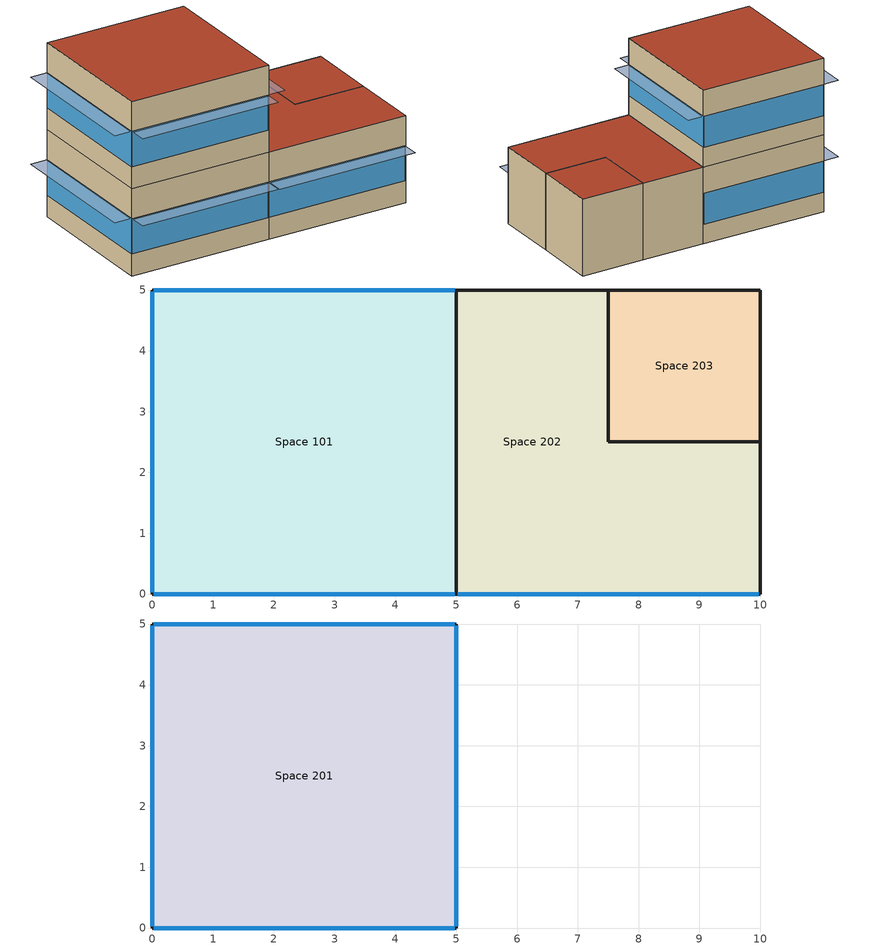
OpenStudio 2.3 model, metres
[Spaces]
Space 101
 floor ground: 5,5 5,0 0,0 0,5 z0
 wall outside: 5,5 0,5 0,0 5,0 5,5 z0:3
 window: 0.03,0 4.97,0 / 0,4.97 0,0.03 / 4.97,5 0.03,5 z0.76:1.97
 roof outside: 5,0 5,5 0,5 0,0 z3
Space 202
 floor ground: 7.5,5 7.5,2.5 10,2.5 10,0 5,0 5,5 z0
 wall outside: 7.5,5 5,5 5,0 10,0 10,2.5 7.5,2.5 7.5,5 z0:3
 window: 5.03,0 9.97,0 z0.76:1.97
 roof outside: 10,0 10,2.5 7.5,2.5 7.5,5 5,5 5,0 z3
Space 203
 floor ground: 10,5 10,2.5 7.5,2.5 7.5,5 z0
 wall outside: 10,2.5 10,5 7.5,5 7.5,2.5 10,2.5 z0:3
 roof outside: 10,2.5 10,5 7.5,5 7.5,2.5 z3
Space 201
 floor ground: 5,5 5,0 0,0 0,5 z3
 wall outside: 5,5 0,5 0,0 5,0 5,5 z3:6
 window: 4.97,5 0.03,5 / 0,4.97 0,0.03 / 0.03,0 4.97,0 / 5,0.03 5,4.97 z3.76:4.97
 roof outside: 5,0 5,5 0,5 0,0 z6
shading: 9.97,-0.61 9.97,0 5.03,0 5.03,-0.61 z1.97; 0,0.03 0,4.97 -0.61,4.97 -0.61,0.03 z1.97; 4.97,-0.61 4.97,0 0.03,0 0.03,-0.61 z1.97; 5.61,0.03 5.61,4.97 5,4.97 5,0.03 z4.97; 4.97,-0.61 4.97,0 0.03,0 0.03,-0.61 z4.97; 0,0.03 0,4.97 -0.61,4.97 -0.61,0.03 z4.97
[Building]
Building 1: Space Type=189.1-2009 - Office - OpenOffice - CZ4-8; Default Construction Set=189.1-2009 - CZ5 - Office
[Site]
Piacenza: Latitude {deg}=44.92; Longitude {deg}=9.73; Time Zone {hr}=1; Elevation {m}=134
[ClimateZones]
Climate Zone Institution Name 1=ASHRAE; Climate Zone Document Name 1=ANSI/ASHRAE Standard 169; Climate Zone Document Year 1=2006; Climate Zone Institution Name 2=CEC; Climate Zone Document Name 2=California Climate Zone Descriptions; Climate Zone Document Year 2=1995
[SizingPeriod:DesignDay] Barometric Pressure {Pa}=99726; Sky Clearness=0; Rain Indicator=0; Snow Indicator=0; Day of Month=21; Daylight Saving Time Indicator=0; Dry-Bulb Temperature Range Modifier Type=DefaultMultipliers
Name | Maximum Dry-Bulb Temperature {C} | Daily Dry-Bulb Temperature Range {deltaC} | Humidity Indicating Conditions at Maximum Dry-Bulb | Wind Speed {m/s} | Wind Direction {deg} | Month | Day Type | Humidity Indicating Type | Solar Model Indicator | ASHRAE Taub | ASHRAE Taud
Piacenza Ann Clg .4% Condns Enth=>MDB | 30.3 | 11.9 | 74900 | 2.3 | 90 | 8 | SummerDesignDay | Enthalpy | ASHRAETau | 0.48 | 1.935
Piacenza Ann Clg .4% Condns DP=>MDB | 27.4 | 11.9 | 23 | 2.3 | 90 | 8 | SummerDesignDay | Dewpoint | ASHRAETau | 0.48 | 1.935
Piacenza Ann Clg .4% Condns WB=>MDB | 30.1 | 11.9 | 24.6 | 2.3 | 90 | 8 | SummerDesignDay | Wetbulb | ASHRAETau | 0.48 | 1.935
Piacenza Ann Clg .4% Condns DB=>MWB | 33.1 | 11.9 | 22.7 | 2.3 | 90 | 8 | SummerDesignDay | Wetbulb | ASHRAETau | 0.48 | 1.935
Piacenza Ann Htg Wind 99.6% Condns WS=>MCDB | 5.8 | 0 | 5.8 | 8.9 | 250 | 1 | WinterDesignDay | Wetbulb | ASHRAEClearSky
Piacenza Ann Hum_n 99.6% Condns DP=>MCDB | 3.5 | 0 | -11.3 | 2 | 250 | 1 | WinterDesignDay | Dewpoint | ASHRAEClearSky
Piacenza Ann Htg 99.6% Condns DB | -6.1 | 0 | -6.1 | 2 | 250 | 1 | WinterDesignDay | Wetbulb | ASHRAEClearSky
[DefaultConstructionSet] Interior Partition Construction=Interior Partition
Name | Default Exterior Surface Constructions | Default Interior Surface Constructions | Default Ground Contact Surface Constructions | Default Exterior SubSurface Constructions | Default Interior SubSurface Constructions
189.1-2009 - CZ1 - Office | Default Surface Constructions 1 | Default Surface Constructions 2 | Default Surface Constructions 3 | Default Sub Surface Constructions 1 | Default Sub Surface Constructions 2
189.1-2009 - CZ5 - Office | Default Surface Constructions 13 | Default Surface Constructions 14 | Default Surface Constructions 15 | Default Sub Surface Constructions 9 | Default Sub Surface Constructions 10
[DefaultSurfaceConstructions]
Name | Floor Construction | Wall Construction | Roof Ceiling Construction
Default Surface Constructions 1 | ExtSlabCarpet 4in ClimateZone 1-8 | Air Wall | ASHRAE 189.1-2009 ExtRoof IEAD ClimateZone 1
Default Surface Constructions 2; Default Surface Constructions 14 | Interior Floor | Interior Wall | Interior Ceiling
Default Surface Constructions 3; Default Surface Constructions 15 | ExtSlabCarpet 4in ClimateZone 1-8 | ExtSlabCarpet 4in ClimateZone 1-8 | ExtSlabCarpet 4in ClimateZone 1-8
Default Surface Constructions 13 | ExtSlabCarpet 4in ClimateZone 1-8 | ASHRAE 189.1-2009 ExtWall Mass ClimateZone 5 | ASHRAE 189.1-2009 ExtRoof IEAD ClimateZone 2-5
[Construction]
ExtSlabCarpet 4in ClimateZone 1-8: MAT-CC05 4 HW CONCRETE, CP02 CARPET PAD
ASHRAE 189.1-2009 ExtRoof IEAD ClimateZone 1: Roof Membrane, Roof Insulation [18], Metal Decking
Interior Floor: F16 Acoustic tile, F05 Ceiling air space resistance, M11 100mm lightweight concrete
Interior Wall: G01a 19mm gypsum board, F04 Wall air space resistance, G01a 19mm gypsum board
Interior Ceiling: M11 100mm lightweight concrete, F05 Ceiling air space resistance, F16 Acoustic tile
ASHRAE 189.1-2009 ExtWindow ClimateZone 1: Theoretical Glass [167]
Exterior Door: F08 Metal surface, I01 25mm insulation board
Interior Window: Clear 3mm
Interior Door; Interior Partition: G05 25mm wood
ASHRAE 189.1-2009 ExtRoof IEAD ClimateZone 2-5: Roof Membrane, Roof Insulation [21], Metal Decking
ASHRAE 189.1-2009 ExtWindow ClimateZone 4-5: Theoretical Glass [207]
ASHRAE 189.1-2009 ExtWall Mass ClimateZone 5: 1IN Stucco, 8IN Concrete HW, Wall Insulation [40], 1/2IN Gypsum
Air Wall: G05 25mm wood 1, 1/2IN Gypsum 5, F04 Wall air space resistance 3, 1/2IN Gypsum 6, 1IN Stucco 3
bad fenestration: Clear 3mm 1
[Material] Thermal Absorptance=0.9
Name | Roughness | Thickness {m} | Conductivity {W/m-K} | Density {kg/m3} | Specific Heat {J/kg-K} | Solar Absorptance | Visible Absorptance
MAT-CC05 4 HW CONCRETE | Rough | 0.1016 | 1.311 | 2240 | 836.8 | 0.85 | 0.85
1IN Stucco; 1IN Stucco 3 | Smooth | 0.0253 | 0.6918 | 1858 | 837 | 0.92 | 0.92
8IN Concrete HW | MediumRough | 0.2033 | 1.7296 | 2243 | 837 | 0.65 | 0.65
1/2IN Gypsum; 1/2IN Gypsum 5; 1/2IN Gypsum 6 | Smooth | 0.0127 | 0.16 | 784.9 | 830 | 0.4 | 0.4
Roof Membrane | VeryRough | 0.0095 | 0.16 | 1121.29 | 1460 | 0.7 | 0.7
Roof Insulation [18] | MediumRough | 0.1693 | 0.049 | 265 | 836.8 | 0.7 | 0.7
Metal Decking | MediumSmooth | 0.0015 | 45.006 | 7680 | 418.4 | 0.6 | 0.6
F16 Acoustic tile | MediumSmooth | 0.0191 | 0.06 | 368 | 590 | 0.3 | 0.3
M11 100mm lightweight concrete | MediumRough | 0.1016 | 0.53 | 1280 | 840 | 0.5 | 0.5
G01a 19mm gypsum board | MediumSmooth | 0.019 | 0.16 | 800 | 1090 | 0.4 | 0.4
F08 Metal surface | Smooth | 0.0008 | 45.28 | 7824 | 500 | 0.7 | 0.7
I01 25mm insulation board | MediumRough | 0.0254 | 0.03 | 43 | 1210 | 0.6 | 0.6
G05 25mm wood; G05 25mm wood 1 | MediumSmooth | 0.0254 | 0.15 | 608 | 1630 | 0.5 | 0.5
Roof Insulation [21] | MediumRough | 0.2105 | 0.049 | 265 | 836.8 | 0.7 | 0.7
Wall Insulation [40] | MediumRough | 0.0794 | 0.0432 | 91 | 837 | 0.5 | 0.5
[Material:NoMass]
CP02 CARPET PAD: Roughness=Smooth; Thermal Resistance {m2-K/W}=0.1; Thermal Absorptance=0.9; Solar Absorptance=0.8; Visible Absorptance=0.8
[Material:AirGap]
Name | Thermal Resistance {m2-K/W}
F05 Ceiling air space resistance | 0.18
F04 Wall air space resistance; F04 Wall air space resistance 3 | 0.15
[DefaultSubSurfaceConstructions]
Name | Fixed Window Construction | Operable Window Construction | Door Construction | Tubular Daylight Dome Construction | Tubular Daylight Diffuser Construction
Default Sub Surface Constructions 1 | bad fenestration | ASHRAE 189.1-2009 ExtWindow ClimateZone 1 | Exterior Door | Interior Window | Interior Window
Default Sub Surface Constructions 2; Default Sub Surface Constructions 10 | Interior Window | Interior Window | Interior Door
Default Sub Surface Constructions 9 | ASHRAE 189.1-2009 ExtWindow ClimateZone 4-5 | ASHRAE 189.1-2009 ExtWindow ClimateZone 4-5 | Exterior Door | Interior Window | Interior Window
[WindowMaterial:Glazing] Optical Data Type=SpectralAverage; Thickness {m}=0.003; Back Side Solar Reflectance at Normal Incidence=0; Back Side Visible Reflectance at Normal Incidence=0; Infrared Transmittance at Normal Incidence=0; Dirt Correction Factor for Solar and Visible Transmittance=1; Solar Diffusing=No
Name | Solar Transmittance at Normal Incidence | Front Side Solar Reflectance at Normal Incidence | Visible Transmittance at Normal Incidence | Front Side Visible Reflectance at Normal Incidence | Front Side Infrared Hemispherical Emissivity | Back Side Infrared Hemispherical Emissivity | Conductivity {W/m-K}
Theoretical Glass [167] | 0.2374 | 0.7126 | 0.2512 | 0.6988 | 0.985 | 0.985 | 2.1073
Clear 3mm; Clear 3mm 1 | 0.837 | 0.075 | 0.898 | 0.081 | 0.84 | 0.84 | 0.9
Theoretical Glass [207] | 0.3311 | 0.6189 | 0.44 | 0.51 | 0.9 | 0.9 | 0.0133
[WindowMaterial:Blind]
Window Material Blind 1: Slat Width {m}=0.025; Slat Separation {m}=0.01875; Front Side Slat Beam Solar Reflectance=0.5; Back Side Slat Beam Solar Reflectance=0.5; Front Side Slat Diffuse Solar Reflectance=0.5; Back Side Slat Diffuse Solar Reflectance=0.5; Slat Beam Visible Transmittance=0
[SpaceType] Standards Building Type=Office
Name | Default Schedule Set | Design Specification Outdoor Air Object | Standards Space Type
189.1-2009 - Office - BreakRoom - CZ1-3 | 189.1-2009 - Office - BreakRoom - CZ1-3 Schedule Set | 189.1-2009 - Office - BreakRoom - CZ1-3 Ventilation | BreakRoom
189.1-2009 - Office - Lobby - CZ1-3 | 189.1-2009 - Office - Lobby - CZ1-3 Schedule Set | 189.1-2009 - Office - Lobby - CZ1-3 Ventilation | Lobby
189.1-2009 - Office - Restroom - CZ1-3 | 189.1-2009 - Office - Restroom - CZ1-3 Schedule Set | 189.1-2009 - Office - Restroom - CZ1-3 Ventilation | Restroom
189.1-2009 - Office - OpenOffice - CZ4-8 | 189.1-2009 - Office - OpenOffice - CZ4-8 Schedule Set | 189.1-2009 - Office - OpenOffice - CZ4-8 Ventilation | OpenOffice
[DefaultScheduleSet] People Activity Level Schedule=Office Activity; Lighting Schedule=Office Bldg Light; Electric Equipment Schedule=Office Bldg Equip; Infiltration Schedule=Office Infil Quarter On
Name | Number of People Schedule
189.1-2009 - Office - BreakRoom - CZ1-3 Schedule Set; 189.1-2009 - Office - Lobby - CZ1-3 Schedule Set; 189.1-2009 - Office - Restroom - CZ1-3 Schedule Set; 189.1-2009 - Office - Lobby - CZ1-3 Schedule Set 1; 189.1-2009 - Office - Restroom - CZ1-3 Schedule Set 1; 189.1-2009 - Office - BreakRoom - CZ1-3 Schedule Set 1; 189.1-2009 - Office - BreakRoom - CZ1-3 Schedule Set 2 | Office Misc Occ
189.1-2009 - Office - OpenOffice - CZ4-8 Schedule Set | Office Work Occ
[Lights:Definition] Design Level Calculation Method=Watts/Area
Name | Watts per Space Floor Area {W/m2}
189.1-2009 - Office - BreakRoom - CZ1-3 Lights Definition | 11.625
189.1-2009 - Office - Lobby - CZ1-3 Lights Definition | 12.5938
189.1-2009 - Office - Restroom - CZ1-3 Lights Definition | 8.71877
189.1-2009 - Office - OpenOffice - CZ4-8 Lights Definition | 10.6563
[Lights]
Name | Lights Definition | Space or SpaceType
189.1-2009 - Office - BreakRoom - CZ1-3 Lights | 189.1-2009 - Office - BreakRoom - CZ1-3 Lights Definition | 189.1-2009 - Office - BreakRoom - CZ1-3
189.1-2009 - Office - Lobby - CZ1-3 Lights | 189.1-2009 - Office - Lobby - CZ1-3 Lights Definition | 189.1-2009 - Office - Lobby - CZ1-3
189.1-2009 - Office - Restroom - CZ1-3 Lights | 189.1-2009 - Office - Restroom - CZ1-3 Lights Definition | 189.1-2009 - Office - Restroom - CZ1-3
189.1-2009 - Office - OpenOffice - CZ4-8 Lights | 189.1-2009 - Office - OpenOffice - CZ4-8 Lights Definition | 189.1-2009 - Office - OpenOffice - CZ4-8
[DesignSpecification:OutdoorAir] Outdoor Air Method=Sum
Name | Outdoor Air Flow per Person {m3/s-person} | Outdoor Air Flow per Floor Area {m3/s-m2}
189.1-2009 - Office - BreakRoom - CZ1-3 Ventilation; 189.1-2009 - Office - Lobby - CZ1-3 Ventilation | 0.00707921
189.1-2009 - Office - Restroom - CZ1-3 Ventilation |  | 0.0048768
189.1-2009 - Office - OpenOffice - CZ4-8 Ventilation | 0.00943895
[People:Definition] Number of People Calculation Method=People/Area; Fraction Radiant=0.3
Name | People per Space Floor Area {person/m2}
189.1-2009 - Office - BreakRoom - CZ1-3 People Definition | 0.538196
189.1-2009 - Office - Lobby - CZ1-3 People Definition; 189.1-2009 - Office - Restroom - CZ1-3 People Definition | 0.107639
189.1-2009 - Office - OpenOffice - CZ4-8 People Definition | 0.0565105
[People]
Name | People Definition | Space or SpaceType
189.1-2009 - Office - BreakRoom - CZ1-3 People | 189.1-2009 - Office - BreakRoom - CZ1-3 People Definition | 189.1-2009 - Office - BreakRoom - CZ1-3
189.1-2009 - Office - Lobby - CZ1-3 People | 189.1-2009 - Office - Lobby - CZ1-3 People Definition | 189.1-2009 - Office - Lobby - CZ1-3
189.1-2009 - Office - Restroom - CZ1-3 People | 189.1-2009 - Office - Restroom - CZ1-3 People Definition | 189.1-2009 - Office - Restroom - CZ1-3
189.1-2009 - Office - OpenOffice - CZ4-8 People | 189.1-2009 - Office - OpenOffice - CZ4-8 People Definition | 189.1-2009 - Office - OpenOffice - CZ4-8
[SpaceInfiltration:DesignFlowRate] Design Flow Rate Calculation Method=Flow/ExteriorArea
Name | Space or SpaceType | Flow per Exterior Surface Area {m3/s-m2}
189.1-2009 - Office - BreakRoom - CZ1-3 Infiltration | 189.1-2009 - Office - BreakRoom - CZ1-3 | 0.00030226
189.1-2009 - Office - Lobby - CZ1-3 Infiltration | 189.1-2009 - Office - Lobby - CZ1-3 | 0.00030226
189.1-2009 - Office - Restroom - CZ1-3 Infiltration | 189.1-2009 - Office - Restroom - CZ1-3 | 0.00030226
189.1-2009 - Office - OpenOffice - CZ4-8 Infiltration | 189.1-2009 - Office - OpenOffice - CZ4-8 | 0.000226568
[ElectricEquipment:Definition] Design Level Calculation Method=Watts/Area
Name | Watts per Space Floor Area {W/m2}
189.1-2009 - Office - BreakRoom - CZ1-3 Electric Equipment Definition | 48.007
189.1-2009 - Office - Lobby - CZ1-3 Electric Equipment Definition; 189.1-2009 - Office - Restroom - CZ1-3 Electric Equipment Definition | 0.753474
189.1-2009 - Office - OpenOffice - CZ4-8 Electric Equipment Definition | 7.64238
[ElectricEquipment]
Name | Electric Equipment Definition | Space or SpaceType
189.1-2009 - Office - BreakRoom - CZ1-3 Electric Equipment | 189.1-2009 - Office - BreakRoom - CZ1-3 Electric Equipment Definition | 189.1-2009 - Office - BreakRoom - CZ1-3
189.1-2009 - Office - Lobby - CZ1-3 Electric Equipment | 189.1-2009 - Office - Lobby - CZ1-3 Electric Equipment Definition | 189.1-2009 - Office - Lobby - CZ1-3
189.1-2009 - Office - Restroom - CZ1-3 Electric Equipment | 189.1-2009 - Office - Restroom - CZ1-3 Electric Equipment Definition | 189.1-2009 - Office - Restroom - CZ1-3
189.1-2009 - Office - OpenOffice - CZ4-8 Electric Equipment | 189.1-2009 - Office - OpenOffice - CZ4-8 Electric Equipment Definition | 189.1-2009 - Office - OpenOffice - CZ4-8
[ThermostatSetpoint:DualSetpoint] Heating Setpoint Temperature Schedule=Medium Office HtgSetp; Cooling Setpoint Temperature Schedule=Medium Office ClgSetp
Thermal Zone 3 Thermostat; Thermal Zone 1 Thermostat 1; Thermal Zone 2 Thermostat
[ShadingControl]
Shading Control 1: Shading Type=InteriorBlind; Shading Device Material=Window Material Blind 1
[BuildingStory] Nominal Floor to Floor Height {m}=3
Name | Nominal Z Coordinate {m}
Building Story 1; Building Story 3; Building Story 4 | 0
Building Story 2 | 3
[Space] Default Construction Set=189.1-2009 - CZ1 - Office
Name | Space Type | Default Schedule Set | Building Story | Thermal Zone
Space 101 | 189.1-2009 - Office - Lobby - CZ1-3 | 189.1-2009 - Office - Lobby - CZ1-3 Schedule Set 1 | Building Story 1 | Thermal Zone 1
Space 201 | 189.1-2009 - Office - BreakRoom - CZ1-3 | 189.1-2009 - Office - BreakRoom - CZ1-3 Schedule Set 1 | Building Story 2 | Thermal Zone 2
Space 202 | 189.1-2009 - Office - BreakRoom - CZ1-3 | 189.1-2009 - Office - BreakRoom - CZ1-3 Schedule Set 2 | Building Story 1 | Thermal Zone 2
Space 203 | 189.1-2009 - Office - Restroom - CZ1-3 | 189.1-2009 - Office - Restroom - CZ1-3 Schedule Set 1 | Building Story 1 | Thermal Zone 3
[ThermalZone] Use Ideal Air Loads=Yes
Name | Thermostat
Thermal Zone 1 | Thermal Zone 1 Thermostat 1
Thermal Zone 2 | Thermal Zone 2 Thermostat
Thermal Zone 3 | Thermal Zone 3 Thermostat
[Sizing:Zone] Zone Cooling Design Supply Air Temperature Input Method=SupplyAirTemperature; Zone Cooling Design Supply Air Temperature {C}=14; Zone Cooling Design Supply Air Temperature Difference {deltaC}=11.11; Zone Heating Design Supply Air Temperature Input Method=SupplyAirTemperature; Zone Heating Design Supply Air Temperature {C}=40; Zone Heating Design Supply Air Temperature Difference {deltaC}=11.11; Zone Cooling Design Supply Air Humidity Ratio {kg-H2O/kg-air}=0.0085; Zone Heating Design Supply Air Humidity Ratio {kg-H2O/kg-air}=0.008; Cooling Design Air Flow Method=DesignDay; Heating Design Air Flow Method=DesignDay; Account for Dedicated Outdoor Air System=No; Dedicated Outdoor Air System Control Strategy=NeutralSupplyAir; Dedicated Outdoor Air Low Setpoint Temperature for Design {C}=autosize; Dedicated Outdoor Air High Setpoint Temperature for Design {C}=autosize
Thermal Zone 1; Thermal Zone 2; Thermal Zone 3
[Schedule:Ruleset]
Name | Default Day Schedule | Summer Design Day Schedule | Winter Design Day Schedule
Office Bldg Light | Office Bldg Light Default Schedule | Office Bldg Light Summer Design Day | Office Bldg Light Winter Design Day
Office Misc Occ | Office Bldg Occ Default Schedule 1 | Office Bldg Occ Summer Design Day 1 | Office Bldg Occ Winter Design Day 1
Office Activity | Office Activity Default Schedule | Office Activity Summer Design Day | Office Activity Winter Design Day
Office Infil Quarter On | Office Infil Quarter On Default Schedule | Office Infil Quarter On Summer Design Day | Office Infil Quarter On Winter Design Day
Office Bldg Equip | Office Bldg Equip Default Schedule | Office Bldg Equip Summer Design Day | Office Bldg Equip Winter Design Day
Medium Office HtgSetp | Medium Office HtgSetp Default Schedule | Medium Office HtgSetp Summer Design Day | Medium Office HtgSetp Winter Design Day
Medium Office ClgSetp | Medium Office ClgSetp Default Schedule | Medium Office ClgSetp Summer Design Day | Medium Office ClgSetp Winter Design Day
Office Work Occ | Office Bldg Occ Default Schedule | Office Bldg Occ Summer Design Day | Office Bldg Occ Winter Design Day
[Schedule:Day]
Office Bldg Light Default Schedule: 5, 0, 0.05, 7, 0, 0.1, 8, 0, 0.3, 17, 0, 0.9, 18, 0, 0.7, 20, 0, 0.5, 22, 0, 0.3, 23, 0, 0.1, 24, 0, 0.05
Office Bldg Light Summer Design Day; Office Infil Quarter On Rule 1 Day Schedule; Office Bldg Equip Summer Design Day: 24, 0, 1
Office Bldg Light Winter Design Day; Office Bldg Occ Winter Design Day 1; Office Bldg Occ Rule 1 Day Schedule 1; Office Bldg Equip Winter Design Day; Office Bldg Occ Winter Design Day; Office Bldg Occ Rule 1 Day Schedule: 24, 0, 0
Office Bldg Light Rule 1 Day Schedule: 24, 0, 0.05
Office Bldg Light Rule 2 Day Schedule: 6, 0, 0.05, 8, 0, 0.1, 14, 0, 0.5, 17, 0, 0.15, 24, 0, 0.05
Office Bldg Occ Default Schedule 1: 6, 0, 0, 7, 0, 0.1, 8, 0, 0.2, 20, 0, 0.4, 22, 0, 0.1, 24, 0, 0.05
Office Bldg Occ Summer Design Day 1; Office Bldg Occ Summer Design Day: 6, 0, 0, 22, 0, 1, 24, 0, 0.05
Office Bldg Occ Rule 2 Day Schedule 1: 6, 0, 0, 8, 0, 0.1, 14, 0, 0.25, 17, 0, 0.1, 24, 0, 0
Office Activity Default Schedule; Office Activity Summer Design Day; Office Activity Winter Design Day: 24, 0, 132
Office Infil Quarter On Default Schedule; Office Infil Quarter On Summer Design Day: 6, 0, 1, 22, 0, 0.25, 24, 0, 1
Office Infil Quarter On Winter Design Day; Office Infil Quarter On Rule 2 Day Schedule: 6, 0, 1, 18, 0, 0.25, 24, 0, 1
Office Bldg Equip Default Schedule: 8, 0, 0.4, 12, 0, 0.9, 13, 0, 0.8, 17, 0, 0.9, 18, 0, 0.8, 20, 0, 0.6, 22, 0, 0.5, 24, 0, 0.4
Office Bldg Equip Rule 1 Day Schedule: 24, 0, 0.3
Office Bldg Equip Rule 2 Day Schedule: 6, 0, 0.3, 8, 0, 0.4, 14, 0, 0.5, 17, 0, 0.35, 24, 0, 0.3
Medium Office HtgSetp Default Schedule: 6, 0, 15.6, 22, 0, 21, 24, 0, 15.6
Medium Office HtgSetp Summer Design Day; Medium Office HtgSetp Rule 1 Day Schedule: 24, 0, 15.6
Medium Office HtgSetp Winter Design Day: 24, 0, 21
Medium Office HtgSetp Rule 2 Day Schedule: 6, 0, 15.6, 18, 0, 21, 24, 0, 15.6
Medium Office ClgSetp Default Schedule; Medium Office ClgSetp Summer Design Day: 6, 0, 26.7, 22, 0, 24, 24, 0, 26.7
Medium Office ClgSetp Winter Design Day; Medium Office ClgSetp Rule 1 Day Schedule: 24, 0, 26.7
Medium Office ClgSetp Rule 2 Day Schedule: 6, 0, 26.7, 18, 0, 24, 24, 0, 26.7
Office Bldg Occ Default Schedule: 6, 0, 0, 7, 0, 0.1, 8, 0, 0.2, 12, 0, 0.85, 13, 0, 0.5, 17, 0, 0.85, 18, 0, 0.7, 20, 0, 0.4, 22, 0, 0.1, 24, 0, 0.05
Office Bldg Occ Rule 2 Day Schedule: 6, 0, 0, 8, 0, 0.1, 14, 0, 0.4, 17, 0, 0.1, 24, 0, 0
[Schedule:Rule] Apply Monday=No; Apply Tuesday=No; Apply Wednesday=No; Apply Thursday=No; Apply Friday=No; Date Specification Type=DateRange; Start Month=1; Start Day=1; End Month=12; End Day=31
Name | Schedule Ruleset | Rule Order | Day Schedule | Apply Sunday | Apply Saturday
Office Bldg Light Rule 1 | Office Bldg Light | 0 | Office Bldg Light Rule 1 Day Schedule | Yes | No
Office Bldg Light Rule 2 | Office Bldg Light | 1 | Office Bldg Light Rule 2 Day Schedule | No | Yes
Office Misc Occ Rule 1 | Office Misc Occ | 0 | Office Bldg Occ Rule 1 Day Schedule 1 | Yes | No
Office Misc Occ Rule 2 | Office Misc Occ | 1 | Office Bldg Occ Rule 2 Day Schedule 1 | No | Yes
Office Infil Quarter On Rule 1 | Office Infil Quarter On | 0 | Office Infil Quarter On Rule 1 Day Schedule | Yes | No
Office Infil Quarter On Rule 2 | Office Infil Quarter On | 1 | Office Infil Quarter On Rule 2 Day Schedule | No | Yes
Office Bldg Equip Rule 1 | Office Bldg Equip | 0 | Office Bldg Equip Rule 1 Day Schedule | Yes | No
Office Bldg Equip Rule 2 | Office Bldg Equip | 1 | Office Bldg Equip Rule 2 Day Schedule | No | Yes
Medium Office HtgSetp Rule 1 | Medium Office HtgSetp | 0 | Medium Office HtgSetp Rule 1 Day Schedule | Yes | No
Medium Office HtgSetp Rule 2 | Medium Office HtgSetp | 1 | Medium Office HtgSetp Rule 2 Day Schedule | No | Yes
Medium Office ClgSetp Rule 1 | Medium Office ClgSetp | 0 | Medium Office ClgSetp Rule 1 Day Schedule | Yes | No
Medium Office ClgSetp Rule 2 | Medium Office ClgSetp | 1 | Medium Office ClgSetp Rule 2 Day Schedule | No | Yes
Office Work Occ Rule 1 | Office Work Occ | 0 | Office Bldg Occ Rule 1 Day Schedule | Yes | No
Office Work Occ Rule 2 | Office Work Occ | 1 | Office Bldg Occ Rule 2 Day Schedule | No | Yes
